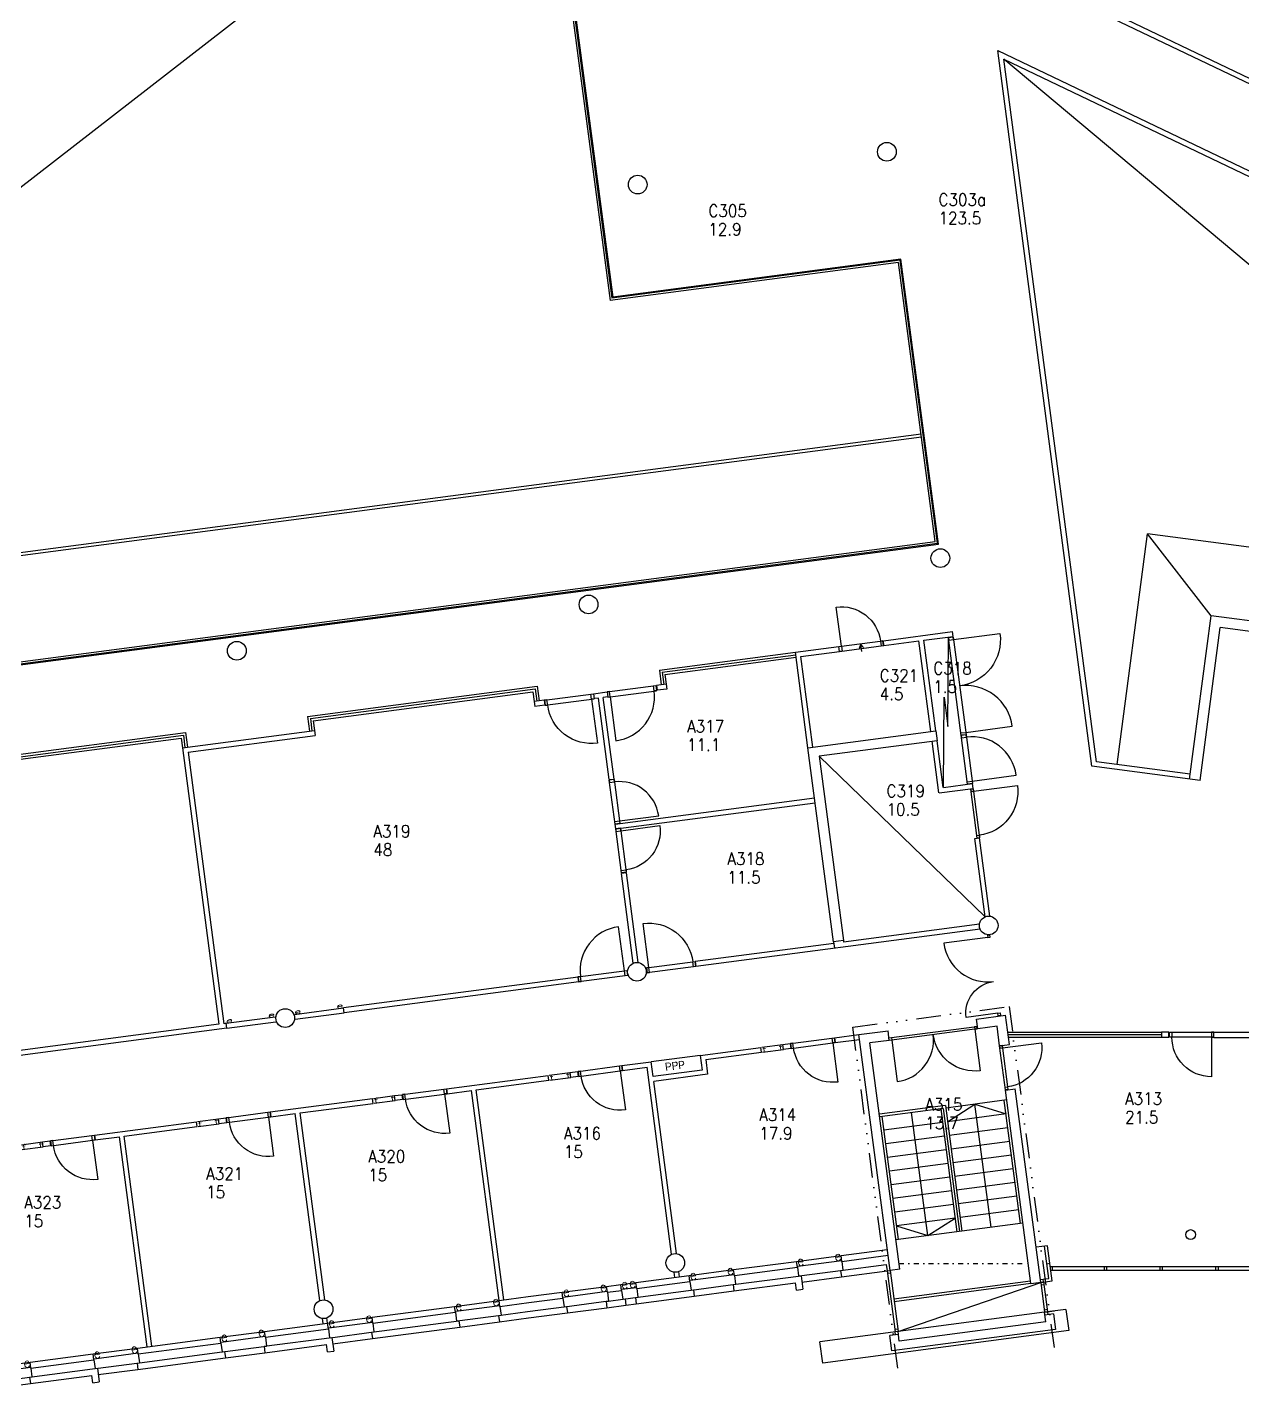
# Model space of a CAD drawing. Extents: x 9164 to 122974, y 9874 to 72490.
# Drawn here: x 71282 to 95950, y 20202 to 47837 of the extents above; entities that cross this region are included whole.
import ezdxf
from ezdxf.enums import TextEntityAlignment as Align

# ---------------------------------------------------------------- set-up
doc = ezdxf.new("R2010")
doc.units = 0
doc.header["$LTSCALE"] = 100
doc.header["$MEASUREMENT"] = 0
doc.linetypes.add('PALOALUE', pattern=[13, 5, -2, 0, -2, 0, -2, 0, -2])
doc.linetypes.add('PKL', pattern=[3, 1, -1, 0, -1])
for name, color, linetype in [('ART1100T0', 7, 'CONTINUOUS'), ('ART1100T3', 7, 'CONTINUOUS'), ('ART1100TB', 7, 'CONTINUOUS'), ('M00402', 7, 'CONTINUOUS'), ('M06001', 7, 'CONTINUOUS'), ('M06037', 8, 'CONTINUOUS'), ('M06041', 8, 'CONTINUOUS'), ('M06051', 3, 'CONTINUOUS'), ('PALOOS', 1, 'PALOALUE')]:
    doc.layers.add(name, color=color, linetype=linetype)
doc.styles.add('S', font='ROMANS.shx', dxfattribs={"width": 0.8})
doc.styles.get("Standard").update_dxf_attribs({"font": 'simplex.shx'})

# ---------------------------------------------------------------- blocks, each defined once
blk = doc.blocks.new('AIOA_IKK-C')
at = {"layer": 'M06041', "linetype": 'ByBlock'}
for p, q in [((0, 0), (1000, 0)), ((0, -100), (1000, -100))]:
    blk.add_line(p, q, dxfattribs=at)
at = {"layer": 'M06041', "flags": 8}
blk.add_attdef('E', (0, 0), '', height=100, dxfattribs=at)
blk.add_attdef('E', text='', height=100, dxfattribs=at).set_placement((500, 0), align=Align.CENTER)
blk.add_attdef('E', text='', height=100, dxfattribs=at).set_placement((1000, 0), align=Align.RIGHT)
at = {"layer": 'M06051', "width": 0.9, "flags": 8}
for p in [(50, 0), (950, 0)]:
    blk.add_attdef('SARANA', text='', height=50, dxfattribs=at).set_placement(p, align=Align.MIDDLE)
at = {"layer": 'M06051', "width": 0.9}
for tag, p, flags in [('IKKKDI', (50, -700), 8), ('IKKNRO', (50, -850), 8), ('IKKYLE', (50, -1000), 9)]:
    blk.add_attdef(tag, p, '', height=125, dxfattribs=dict(at, flags=flags))
blk = doc.blocks.new('AIOA_IKK-B')
at = {"layer": 'M06041', "linetype": 'ByBlock'}
for p, q in [((0, 100), (1000, 100)), ((0, 0), (1000, 0))]:
    blk.add_line(p, q, dxfattribs=at)
at = {"layer": 'M06041', "flags": 8}
blk.add_attdef('F', (0, 0), '', height=100, dxfattribs=at)
blk.add_attdef('F', text='', height=100, dxfattribs=at).set_placement((500, 0), align=Align.CENTER)
blk.add_attdef('F', text='', height=100, dxfattribs=at).set_placement((1000, 0), align=Align.RIGHT)
at = {"layer": 'M06051', "width": 0.9}
for tag, p, flags in [('IKKYLE', (50, 875), 9), ('IKKNRO', (50, 725), 8), ('IKKKDI', (50, 575), 8)]:
    blk.add_attdef(tag, p, '', height=125, dxfattribs=dict(at, flags=flags))
at = {"layer": 'M06051', "width": 0.9, "flags": 8}
for p in [(50, 0), (950, 0)]:
    blk.add_attdef('SARANA', text='', height=50, dxfattribs=at).set_placement(p, align=Align.MIDDLE)
blk = doc.blocks.new('AIOA_HUONE')
at = {"layer": 'ART1100T0', "width": 0.9}
blk.add_attdef('HNENUM', (56, 73), '', height=250, dxfattribs=at)
at = {"layer": 'ART1100T3', "width": 0.9}
blk.add_attdef('HNEALA', (56, -302), '', height=250, dxfattribs=at)

msp = doc.modelspace()

# ---------------------------------------------------------------- linework, layer by layer
at = {"layer": 'M00402'}
for p, q in [((56217, 32991), (81692, 52780)), ((106307, 34441), (91102, 47192)), ((87351, 33041), (90720, 29780)), ((84938, 26968), (83947, 26838)), ((88954, 21365), (91849, 22361))]:
    msp.add_line(p, q, dxfattribs=at)
msp.add_lwpolyline([(89875, 32409), (89888, 34236), (89965, 33641), (89981, 35458)], dxfattribs=at)
at = {"layer": 'M06001'}
for p, q in [((88656, 35386), (90060, 35570)), ((88669, 35286), (88656, 35386)), ((88669, 35286), (89379, 35380)), ((89620, 33542), (89379, 35380)), ((89478, 35393), (90073, 35471)), ((89720, 33555), (89478, 35393)), ((90073, 35471), (90060, 35570)), ((86871, 35151), (87754, 35267)), ((87126, 33213), (86871, 35151)), ((86984, 35065), (87767, 35168)), ((87767, 35168), (87754, 35267)), ((87226, 33226), (86984, 35065)), ((82772, 34308), (83049, 34345)), ((83049, 34345), (83063, 34246)), ((84249, 34503), (84051, 34477)), ((84051, 34477), (84064, 34378)), ((84262, 34404), (84064, 34378)), ((84249, 34503), (84262, 34404)), ((81771, 34177), (81572, 34150)), ((81572, 34150), (81585, 34051)), ((81784, 34077), (81585, 34051)), ((81771, 34177), (81784, 34077)), ((82874, 34221), (82785, 34209)), ((83092, 32565), (82874, 34221)), ((83063, 34246), (82973, 34234)), ((83191, 32578), (82973, 34234)), ((74434, 33211), (77111, 33563)), ((74546, 33125), (77124, 33464)), ((77111, 33563), (77124, 33464)), ((87126, 33213), (89720, 33555)), ((89720, 33555), (89746, 33356)), ((74434, 33211), (75173, 27599)), ((87645, 29271), (87126, 33213)), ((89746, 33356), (87351, 33041)), ((89785, 32296), (89647, 33343)), ((89871, 32408), (89746, 33356)), ((74546, 33125), (75272, 27612)), ((87351, 33041), (87844, 29297)), ((83092, 32565), (83191, 32578)), ((89789, 32297), (90479, 32387)), ((89875, 32409), (90465, 32487)), ((90479, 32387), (90465, 32487)), ((83211, 31663), (87260, 32196)), ((83224, 31564), (87273, 32097)), ((83224, 31564), (83211, 31663)), ((90511, 31373), (90613, 31387)), ((90721, 29780), (90511, 31373)), ((90820, 29794), (90610, 31386)), ((83442, 30675), (83343, 30662)), ((83582, 28841), (83343, 30662)), ((83682, 28854), (83442, 30675)), ((90606, 29631), (87848, 29268)), ((90619, 29532), (84852, 28773)), ((87844, 29297), (87645, 29271)), ((87844, 29297), (87848, 29268)), ((87649, 29242), (84839, 28872)), ((87645, 29271), (87662, 29142)), ((84852, 28773), (84839, 28872)), ((82460, 28558), (77701, 27932)), ((82473, 28459), (82460, 28558)), ((82473, 28459), (77714, 27833)), ((77714, 27833), (77701, 27932)), ((90545, 27706), (91135, 27784)), ((90571, 27508), (90545, 27706)), ((91213, 27189), (91135, 27784)), ((75173, 27599), (70562, 26992)), ((75334, 27519), (70575, 26893)), ((75321, 27619), (75272, 27612)), ((75334, 27519), (75321, 27619)), ((87665, 27327), (88161, 27393)), ((88161, 27393), (88751, 27470)), ((88791, 22604), (88161, 27393)), ((88777, 27272), (88751, 27470)), ((90963, 27560), (90571, 27508)), ((91015, 27163), (90963, 27560)), ((95362, 27441), (98832, 27441)), ((95362, 27331), (95362, 27441)), ((84938, 26968), (86168, 27130)), ((86181, 27031), (86168, 27130)), ((87678, 27228), (87665, 27327)), ((87678, 27228), (88174, 27293)), ((88777, 27272), (88385, 27220)), ((88989, 22630), (88385, 27220)), ((91015, 27163), (91213, 27189)), ((95362, 27331), (96502, 27331)), ((83352, 26760), (83947, 26838)), ((83986, 26540), (83947, 26838)), ((84938, 26968), (84978, 26671)), ((85051, 26882), (86181, 27031)), ((85051, 26882), (85090, 26585)), ((79788, 26290), (81855, 26562)), ((81868, 26463), (81855, 26562)), ((83365, 26660), (83352, 26760)), ((83365, 26660), (83861, 26726)), ((84360, 22932), (83861, 26726)), ((84978, 26671), (83986, 26540)), ((85090, 26585), (83999, 26441)), ((79801, 26191), (79788, 26290)), ((79801, 26191), (80297, 26256)), ((80858, 21993), (80297, 26256)), ((80396, 26269), (81868, 26463)), ((80957, 22006), (80396, 26269)), ((84460, 22945), (83999, 26441)), ((91134, 26261), (91332, 26287)), ((91651, 22335), (91134, 26261)), ((91849, 22361), (91332, 26287)), ((76214, 25820), (78291, 26093)), ((76822, 25799), (78304, 25994)), ((78304, 25994), (78291, 26093)), ((76227, 25721), (76214, 25820)), ((76227, 25721), (76723, 25786)), ((77222, 21992), (76723, 25786)), ((77321, 22005), (76822, 25799)), ((72645, 25350), (74717, 25623)), ((73252, 25329), (74730, 25523)), ((74730, 25523), (74717, 25623)), ((72658, 25251), (72645, 25350)), ((72658, 25251), (73153, 25316)), ((73715, 21053), (73153, 25316)), ((73814, 21066), (73252, 25329)), ((87798, 22907), (88735, 23030)), ((91988, 23105), (91755, 23075)), ((92015, 22443), (91929, 23098)), ((92082, 22392), (91988, 23105)), ((85617, 22620), (86896, 22788)), ((85633, 22501), (86912, 22669)), ((86912, 22669), (86896, 22788)), ((86912, 22669), (86935, 22491)), ((87788, 22603), (88715, 22725)), ((87814, 22788), (87798, 22907)), ((87814, 22788), (88751, 22911)), ((87814, 22788), (87837, 22609)), ((88715, 22725), (88732, 22596)), ((92036, 22741), (91977, 22733)), ((83634, 22359), (84715, 22501)), ((84427, 22463), (84413, 22568)), ((84516, 22475), (84503, 22579)), ((84730, 22382), (84715, 22501)), ((85606, 22316), (86985, 22497)), ((85633, 22501), (85617, 22620)), ((85633, 22501), (85656, 22322)), ((86985, 22497), (87021, 22220)), ((87788, 22603), (87805, 22474)), ((87805, 22474), (88732, 22596)), ((88732, 22596), (88791, 22604)), ((88989, 22630), (88791, 22604)), ((91841, 22420), (92015, 22443)), ((91849, 22361), (92082, 22392)), ((91908, 22369), (91901, 22428)), ((81448, 22071), (82137, 22162)), ((82153, 22043), (82137, 22162)), ((83039, 22280), (83327, 22318)), ((83055, 22161), (83039, 22280)), ((83055, 22161), (83342, 22199)), ((83055, 22161), (83078, 21983)), ((83342, 22199), (83327, 22318)), ((83342, 22199), (83366, 22021)), ((83624, 22055), (84803, 22210)), ((83650, 22240), (83634, 22359)), ((83650, 22240), (84730, 22382)), ((83650, 22240), (83673, 22061)), ((84730, 22382), (84754, 22203)), ((84803, 22210), (84820, 22081)), ((85606, 22316), (85623, 22187)), ((85623, 22187), (86873, 22351)), ((86892, 22203), (86873, 22351)), ((86892, 22203), (87021, 22220)), ((91651, 22335), (91908, 22369)), ((78280, 21654), (79956, 21874)), ((79971, 21755), (79956, 21874)), ((80858, 21993), (81448, 22071)), ((80874, 21874), (80858, 21993)), ((80874, 21874), (81464, 21952)), ((80874, 21874), (80897, 21696)), ((81437, 21767), (82226, 21871)), ((81464, 21952), (82153, 22043)), ((82153, 22043), (82176, 21864)), ((82226, 21871), (82243, 21742)), ((83029, 21976), (83415, 22027)), ((83029, 21976), (83046, 21847)), ((83046, 21847), (83432, 21898)), ((83415, 22027), (83432, 21898)), ((83624, 22055), (83641, 21926)), ((83641, 21926), (84820, 22081)), ((77289, 21523), (77275, 21628)), ((77378, 21535), (77364, 21640)), ((78270, 21350), (80044, 21583)), ((78296, 21535), (78280, 21654)), ((78296, 21535), (79971, 21755)), ((79971, 21755), (79995, 21577)), ((80044, 21583), (80061, 21455)), ((80848, 21689), (81437, 21767)), ((80848, 21689), (80865, 21560)), ((80865, 21560), (81454, 21638)), ((81454, 21638), (82243, 21742)), ((91929, 21756), (88954, 21365)), ((91955, 21558), (88980, 21166)), ((92360, 21813), (91929, 21756)), ((91929, 21756), (92127, 21782)), ((91955, 21558), (91929, 21756)), ((92110, 21720), (91936, 21697)), ((91988, 21764), (91996, 21704)), ((92110, 21720), (92151, 21407)), ((92360, 21813), (92417, 21382)), ((76099, 21367), (77378, 21535)), ((76115, 21248), (76099, 21367)), ((76115, 21248), (77394, 21416)), ((77394, 21416), (77378, 21535)), ((77394, 21416), (77417, 21238)), ((78270, 21350), (78287, 21221)), ((78287, 21221), (80061, 21455)), ((78296, 21535), (78319, 21356)), ((88954, 21365), (87368, 21156)), ((92417, 21382), (87425, 20724)), ((88962, 21305), (88789, 21282)), ((88830, 20970), (88789, 21282)), ((92151, 21407), (88830, 20970)), ((88903, 21297), (88895, 21357)), ((88980, 21166), (88954, 21365)), ((73521, 21027), (75197, 21248)), ((73537, 20908), (73521, 21027)), ((73537, 20908), (75212, 21129)), ((75212, 21129), (75197, 21248)), ((75212, 21129), (75236, 20950)), ((76089, 21063), (77467, 21244)), ((76089, 21063), (76106, 20934)), ((76106, 20934), (77355, 21098)), ((76115, 21248), (76138, 21069)), ((77374, 20950), (77355, 21098)), ((77467, 21244), (77503, 20967)), ((87425, 20724), (87368, 21156)), ((71340, 20740), (72619, 20909)), ((71356, 20621), (71340, 20740)), ((71356, 20621), (72635, 20790)), ((72635, 20790), (72619, 20909)), ((72635, 20790), (72658, 20611)), ((73511, 20723), (75286, 20957)), ((73528, 20594), (75303, 20828)), ((73537, 20908), (73560, 20730)), ((75286, 20957), (75303, 20828)), ((77374, 20950), (77503, 20967)), ((71330, 20436), (72708, 20618)), ((71347, 20307), (72596, 20472)), ((71356, 20621), (71379, 20443)), ((72615, 20323), (72596, 20472)), ((72708, 20618), (72744, 20340)), ((73511, 20723), (73528, 20594)), ((71330, 20436), (71347, 20307)), ((72615, 20323), (72744, 20340))]:
    msp.add_line(p, q, dxfattribs=at)
for centre, radius in [((88727, 45309), 190), ((83671, 44643), 190), ((89813, 37061), 190), ((82674, 36121), 190), ((75536, 35181), 190), ((90794, 29605), 190), ((83656, 28665), 190), ((76518, 27726), 190), ((94892, 23331), 100), ((84434, 22756), 190), ((77296, 21817), 190)]:
    msp.add_circle(centre, radius, dxfattribs=at)
at = {"layer": 'M06037'}
for p, q in [((81732, 52780), (83113, 42291)), ((81772, 52780), (83147, 42335)), ((81792, 52780), (83165, 42358)), ((90729, 49255), (103028, 43363)), ((90821, 49322), (103013, 43482)), ((92890, 32838), (90978, 47362)), ((90978, 47362), (103278, 41470)), ((92979, 32927), (91102, 47192)), ((91102, 47192), (103293, 41351)), ((89014, 43128), (83165, 42358)), ((89775, 37348), (89014, 43128)), ((88962, 43061), (83113, 42291)), ((88997, 43106), (83147, 42335)), ((89708, 37400), (88962, 43061)), ((89753, 37366), (88997, 43106)), ((55930, 35172), (89421, 39581)), ((55937, 35113), (89428, 39522)), ((56165, 32924), (89775, 37348)), ((56182, 32946), (89753, 37366)), ((56217, 32991), (89708, 37400)), ((93398, 32872), (94014, 37553)), ((96076, 37282), (94014, 37553)), ((95307, 35889), (94014, 37553)), ((94871, 32577), (95307, 35889)), ((106307, 34441), (95307, 35889)), ((95082, 32550), (95491, 35650)), ((106279, 34229), (95491, 35650)), ((94884, 32677), (92979, 32927)), ((95082, 32550), (92890, 32838)), ((91160, 26063), (89921, 25900)), ((90844, 23479), (90515, 25978)), ((91439, 23558), (91110, 26056)), ((89914, 25949), (88576, 25773)), ((89871, 25893), (88582, 25723)), ((88961, 23231), (88632, 25730)), ((89556, 23310), (89227, 25808)), ((89821, 25886), (90150, 23388)), ((89871, 25893), (90200, 23395)), ((89914, 25949), (90250, 23401)), ((91147, 25779), (89957, 25622)), ((89858, 25609), (88668, 25452)), ((91183, 25501), (89994, 25344)), ((89895, 25331), (88705, 25175)), ((91220, 25223), (90030, 25067)), ((89931, 25054), (88741, 24897)), ((91257, 24946), (90067, 24789)), ((89968, 24776), (88778, 24619)), ((91293, 24668), (90103, 24511)), ((90004, 24498), (88814, 24342)), ((91330, 24391), (90140, 24234)), ((90041, 24221), (88851, 24064)), ((91366, 24113), (90176, 23956)), ((90077, 23943), (88888, 23787)), ((91403, 23835), (90213, 23679)), ((91489, 23564), (88911, 23225)), ((90114, 23666), (88924, 23509)), ((91644, 22384), (88868, 22019)), ((91651, 22335), (88875, 21969))]:
    msp.add_line(p, q, dxfattribs=at)
for points in [[(89957, 25622), (90515, 25978), (91147, 25779)], [(88924, 23509), (89556, 23310), (90114, 23666)]]:
    msp.add_lwpolyline(points, dxfattribs=at)
at = {"layer": 'M06041'}
for p, q in [((84111, 34787), (86871, 35151)), ((84167, 34744), (86878, 35101)), ((84223, 34701), (86884, 35052)), ((84111, 34787), (84150, 34490)), ((84167, 34744), (84200, 34496)), ((84223, 34701), (84249, 34503)), ((76972, 33847), (81632, 34461)), ((77029, 33804), (81589, 34405)), ((77085, 33761), (81546, 34349)), ((81546, 34349), (81572, 34150)), ((81589, 34405), (81622, 34157)), ((81632, 34461), (81671, 34163)), ((76972, 33847), (77012, 33550)), ((77029, 33804), (77061, 33557)), ((77085, 33761), (77111, 33563)), ((69834, 32908), (74494, 33521)), ((69890, 32865), (74451, 33465)), ((74451, 33465), (74483, 33217)), ((74494, 33521), (74533, 33224)), ((69946, 32822), (74408, 33409)), ((74408, 33409), (74434, 33211)), ((91180, 27441), (94302, 27441)), ((91187, 27391), (94302, 27391)), ((91193, 27341), (94302, 27341)), ((86896, 22788), (87798, 22907)), ((92044, 22681), (110592, 22681)), ((92086, 22611), (92086, 22681)), ((93143, 22611), (93143, 22681)), ((93193, 22611), (93193, 22681)), ((94274, 22611), (94274, 22681)), ((94324, 22611), (94324, 22681)), ((95406, 22611), (95406, 22681)), ((95456, 22611), (95456, 22681)), ((84715, 22501), (85617, 22620)), ((87002, 22368), (87805, 22474)), ((88732, 22596), (88895, 21357)), ((88738, 22546), (88798, 22554)), ((88791, 22604), (88954, 21365)), ((92053, 22611), (110592, 22611)), ((82137, 22162), (83039, 22280)), ((83327, 22318), (83634, 22359)), ((84820, 22081), (85623, 22187)), ((91849, 22361), (91929, 21756)), ((91856, 22311), (91915, 22319)), ((91908, 22369), (91988, 21764)), ((79956, 21874), (80858, 21993)), ((82243, 21742), (83046, 21847)), ((83432, 21898), (83641, 21926)), ((77378, 21535), (78280, 21654)), ((80061, 21455), (80865, 21560)), ((91922, 21806), (91982, 21814)), ((75197, 21248), (76099, 21367)), ((88948, 21414), (88888, 21406)), ((72619, 20909), (73521, 21027)), ((77484, 21115), (78287, 21221)), ((70438, 20621), (71340, 20740)), ((75303, 20828), (76106, 20934)), ((72725, 20489), (73528, 20594)), ((70544, 20202), (71347, 20307))]:
    msp.add_line(p, q, dxfattribs=at)
at = {"layer": 'M06041', "linetype": 'PKL'}
msp.add_line((88975, 22741), (91597, 22741), dxfattribs=at)
at = {"layer": 'M06051', "linetype": 'ByBlock'}
for p, q in [((87754, 35267), (88646, 35384)), ((90236, 33462), (89975, 35445)), ((90074, 35458), (90335, 33475)), ((87767, 35168), (88659, 35285)), ((81780, 34178), (82772, 34308)), ((82722, 34302), (82772, 34308)), ((82736, 34198), (82722, 34302)), ((82772, 34308), (82786, 34204)), ((83049, 34345), (84041, 34475)), ((83099, 34351), (83049, 34345)), ((83049, 34345), (83063, 34241)), ((83063, 34241), (84055, 34371)), ((83113, 34247), (83099, 34351)), ((83991, 34469), (84041, 34475)), ((84005, 34365), (83991, 34469)), ((84055, 34371), (84005, 34365)), ((84041, 34475), (84055, 34371)), ((81830, 34184), (81780, 34178)), ((81780, 34178), (81794, 34074)), ((81794, 34074), (82786, 34204)), ((81794, 34074), (81844, 34080)), ((81844, 34080), (81830, 34184)), ((82786, 34204), (82736, 34198)), ((83063, 34241), (83113, 34247)), ((90366, 32474), (90236, 33465)), ((90335, 33478), (90465, 32487)), ((83211, 31663), (83093, 32555)), ((83192, 32568), (83310, 31676)), ((90480, 32378), (90430, 32371)), ((90561, 31380), (90430, 32371)), ((90430, 32371), (90437, 32321)), ((90480, 32378), (90610, 31386)), ((90486, 32328), (90480, 32378)), ((90437, 32321), (90486, 32328)), ((83341, 30672), (83224, 31564)), ((83323, 31577), (83440, 30685)), ((90554, 31429), (90604, 31436)), ((90561, 31380), (90554, 31429)), ((90610, 31386), (90561, 31380)), ((90604, 31436), (90610, 31386)), ((90770, 29410), (90819, 29417)), ((90819, 29417), (90770, 29410)), ((90770, 29410), (90776, 29361)), ((90776, 29361), (90826, 29367)), ((90826, 29367), (90819, 29417)), ((83847, 28746), (84839, 28877)), ((83897, 28753), (83847, 28746)), ((83847, 28746), (83861, 28642)), ((84852, 28773), (83861, 28642)), ((83910, 28649), (83897, 28753)), ((84789, 28870), (84839, 28877)), ((84803, 28766), (84789, 28870)), ((84852, 28773), (84803, 28766)), ((84839, 28877), (84852, 28773)), ((82459, 28563), (83451, 28694)), ((82509, 28570), (82459, 28563)), ((82459, 28563), (82473, 28459)), ((83464, 28590), (82473, 28459)), ((82473, 28459), (82522, 28466)), ((82522, 28466), (82509, 28570)), ((83401, 28687), (83451, 28694)), ((83415, 28583), (83401, 28687)), ((83464, 28590), (83415, 28583)), ((83451, 28694), (83464, 28590)), ((83861, 28642), (83910, 28649)), ((90978, 27824), (91028, 27831)), ((90985, 27774), (90978, 27824)), ((90985, 27774), (91035, 27781)), ((91035, 27781), (90985, 27774)), ((91028, 27831), (91035, 27781)), ((88770, 27322), (90555, 27556)), ((90561, 27507), (88777, 27272)), ((90555, 27556), (90505, 27550)), ((90505, 27550), (90512, 27500)), ((90512, 27500), (90561, 27507)), ((90561, 27507), (90555, 27556)), ((94462, 27441), (95362, 27441)), ((94462, 27441), (94512, 27441)), ((94462, 27336), (94462, 27441)), ((94512, 27441), (94512, 27336)), ((95362, 27441), (95312, 27441)), ((95312, 27441), (95312, 27336)), ((95362, 27336), (95362, 27441)), ((86773, 27210), (87665, 27327)), ((86786, 27111), (87678, 27228)), ((88770, 27322), (88820, 27328)), ((88777, 27272), (88770, 27322)), ((88826, 27278), (88777, 27272)), ((88820, 27328), (88826, 27278)), ((91065, 27170), (91016, 27163)), ((91133, 26271), (91016, 27163)), ((91016, 27163), (91022, 27114)), ((91022, 27114), (91072, 27120)), ((91065, 27170), (91182, 26277)), ((91072, 27120), (91065, 27170)), ((95362, 27336), (94462, 27336)), ((94512, 27336), (94462, 27336)), ((95312, 27336), (95362, 27336)), ((82460, 26642), (83352, 26760)), ((82473, 26543), (83365, 26660)), ((78896, 26173), (79788, 26290)), ((91126, 26320), (91176, 26327)), ((91133, 26271), (91126, 26320)), ((91182, 26277), (91133, 26271)), ((91176, 26327), (91182, 26277)), ((78909, 26074), (79801, 26191)), ((75321, 25702), (76214, 25820)), ((75335, 25603), (76227, 25721)), ((71752, 25232), (72645, 25350)), ((71765, 25133), (72658, 25251))]:
    msp.add_line(p, q, dxfattribs=at)
at = {"layer": 'M06051'}
for p, q in [((88171, 35237), (88202, 35309)), ((88221, 35164), (88202, 35309)), ((88202, 35309), (88251, 35248)), ((94452, 27441), (94302, 27441)), ((94302, 27441), (94302, 27341)), ((94452, 27341), (94452, 27441)), ((86614, 27189), (86763, 27209)), ((86627, 27090), (86614, 27189)), ((86776, 27109), (86627, 27090)), ((86763, 27209), (86776, 27109)), ((94302, 27341), (94452, 27341)), ((94302, 27341), (94302, 27341)), ((82301, 26621), (82450, 26641)), ((82314, 26522), (82301, 26621)), ((82463, 26542), (82314, 26522)), ((82450, 26641), (82463, 26542)), ((78737, 26152), (78886, 26171)), ((78750, 26053), (78737, 26152)), ((78899, 26072), (78750, 26053)), ((78886, 26171), (78899, 26072)), ((75163, 25681), (75312, 25701)), ((75176, 25582), (75163, 25681)), ((75325, 25602), (75176, 25582)), ((75312, 25701), (75325, 25602)), ((71594, 25211), (71742, 25231)), ((71607, 25112), (71594, 25211)), ((71742, 25231), (71755, 25132)), ((71755, 25132), (71607, 25112))]:
    msp.add_line(p, q, dxfattribs=at)
at = {"layer": 'M06051', "linetype": 'ByBlock'}
for points in [[(87804, 35273), (87699, 36067, -0.414214), (88597, 35378, -0.671351)], [(90081, 35408), (91023, 35532, -0.414214), (90205, 34467, -0.671351)], [(83113, 34247), (83230, 33355, 0.414214), (84005, 34365, 0.671351)], [(90329, 33525), (91271, 33649, 0.414214), (90205, 34467, 0.671351)], [(82736, 34198), (82853, 33305, -0.414214), (81844, 34080, -0.671351)], [(90459, 32536), (91351, 32654, 0.414214), (90341, 33428, 0.671351)], [(83303, 31726), (84097, 31830, 0.414214), (83199, 32519, 0.671351)], [(90486, 32328), (91379, 32445, -0.414214), (90604, 31436, -0.671351)], [(83330, 31527), (84123, 31632, -0.414214), (83434, 30734, -0.671351)], [(83401, 28687), (83283, 29580, 0.414214), (82509, 28570, 0.671351)], [(83897, 28753), (83779, 29645, -0.414214), (84789, 28870, -0.671351)], [(90776, 29361), (89884, 29243, 0.414214), (90894, 28468, 0.671351)], [(90978, 27824), (90334, 27739, -0.414214), (90894, 28468, -0.671351)], [(88826, 27278), (88937, 26436, 0.414214), (89669, 27389, 0.671351)], [(90512, 27500), (90623, 26658, -0.414214), (89669, 27389, -0.671351)], [(87628, 27222), (87733, 26428, -0.414214), (86835, 27117, -0.671351)], [(91072, 27120), (91865, 27224, -0.414214), (91176, 26327, -0.671351)], [(95312, 27336), (95312, 26536, -0.414214), (94512, 27336, -0.671351)], [(83316, 26654), (83420, 25861, -0.414214), (82522, 26549, -0.671351)], [(79751, 26185), (79856, 25391, -0.414214), (78958, 26080, -0.671351)], [(76177, 25714), (76282, 24921, -0.414214), (75384, 25610, -0.671351)], [(72608, 25244), (72712, 24451, -0.414214), (71815, 25140, -0.671351)]]:
    msp.add_lwpolyline(points, format="xyb", dxfattribs=at)
for points in [[(88646, 35384), (88597, 35378), (88610, 35279), (88659, 35285)], [(89975, 35445), (89982, 35395), (90081, 35408), (90074, 35458)], [(87754, 35267), (87804, 35273), (87817, 35174), (87767, 35168)], [(90236, 33462), (90230, 33512), (90329, 33525), (90335, 33475)], [(90236, 33465), (90242, 33415), (90341, 33428), (90335, 33478)], [(83093, 32555), (83100, 32506), (83199, 32519), (83192, 32568)], [(90366, 32474), (90360, 32523), (90459, 32536), (90465, 32487)], [(83211, 31663), (83204, 31713), (83303, 31726), (83310, 31676)], [(83224, 31564), (83230, 31514), (83330, 31527), (83323, 31577)], [(83341, 30672), (83335, 30721), (83434, 30734), (83440, 30685)], [(86786, 27111), (86835, 27117), (86822, 27216), (86773, 27210)], [(87678, 27228), (87628, 27222), (87615, 27321), (87665, 27327)], [(82473, 26543), (82522, 26549), (82509, 26649), (82460, 26642)], [(83365, 26660), (83316, 26654), (83303, 26753), (83352, 26760)], [(79801, 26191), (79751, 26185), (79738, 26284), (79788, 26290)], [(78909, 26074), (78958, 26080), (78945, 26179), (78896, 26173)], [(75335, 25603), (75384, 25610), (75371, 25709), (75321, 25702)], [(76227, 25721), (76177, 25714), (76164, 25813), (76214, 25820)], [(71765, 25133), (71815, 25140), (71802, 25239), (71752, 25232)], [(72658, 25251), (72608, 25244), (72595, 25343), (72645, 25350)]]:
    msp.add_lwpolyline(points, close=True, dxfattribs=at)
at = {"layer": 'PALOOS', "linetype": 'PALOALUE'}
msp.add_lwpolyline([(88948, 20621), (88037, 27541), (91209, 27959), (92120, 21039)], dxfattribs=at)

# ---------------------------------------------------------------- block references
at = {"layer": 'ART1100TB'}
for p, values in [((85049, 43913), {'HNENUM': 'C305', 'HNEALA': '12.9'}), ((89719, 44139), {'HNENUM': 'C303a', 'HNEALA': '123.5'}), ((89613, 34629), {'HNENUM': 'C318', 'HNEALA': '1.5'}), ((88527, 34480), {'HNENUM': 'C321', 'HNEALA': '4.5'}), ((84617, 33449), {'HNENUM': 'A317', 'HNEALA': '11.1'}), ((88664, 32136), {'HNENUM': 'C319', 'HNEALA': '10.5'}), ((78251, 31320), {'HNENUM': 'A319', 'HNEALA': '48'}), ((85435, 30760), {'HNENUM': 'A318', 'HNEALA': '11.5'}), ((89453, 25775), {'HNENUM': 'A315', 'HNEALA': '13.7'}), ((93506, 25891), {'HNENUM': 'A313', 'HNEALA': '21.5'}), ((86081, 25564), {'HNENUM': 'A314', 'HNEALA': '17.9'}), ((82117, 25189), {'HNENUM': 'A316', 'HNEALA': '15'}), ((78146, 24720), {'HNENUM': 'A320', 'HNEALA': '15'}), ((74858, 24370), {'HNENUM': 'A321', 'HNEALA': '15'}), ((71166, 23786), {'HNENUM': 'A323', 'HNEALA': '15'})]:
    msp.add_blockref('AIOA_HUONE', p, dxfattribs=at).add_auto_attribs(values)
at = {"layer": 'M06041'}
ref = msp.add_blockref('AIOA_IKK-C', (76709, 27801), dxfattribs=dict(at, rotation=7.499999999999999))
ref.add_attrib('E', 'e', dxfattribs={"height": 100, "rotation": 7.5, "width": 1.8, "flags": 2}).set_placement((77701, 27932), align=Align.RIGHT)
ref.add_attrib('E', 'e', (76709, 27801), dxfattribs={"height": 100, "rotation": 7.5, "width": 1.8, "flags": 2})
ref.add_attrib('E', 'e', dxfattribs={"height": 0.18, "rotation": 7.5, "width": 2.7, "flags": 2}).set_placement((77701, 27932), align=Align.CENTER)
ref = msp.add_blockref('AIOA_IKK-C', (75321, 27619), dxfattribs=dict(at, rotation=7.499999999999999))
ref.add_attrib('E', 'e', dxfattribs={"height": 100, "rotation": 7.5, "width": 1.8, "flags": 2}).set_placement((76313, 27749), align=Align.RIGHT)
ref.add_attrib('E', 'e', (75321, 27619), dxfattribs={"height": 100, "rotation": 7.5, "width": 1.8, "flags": 2})
ref.add_attrib('E', 'e', dxfattribs={"height": 0.18, "rotation": 7.5, "width": 2.7, "flags": 2}).set_placement((76313, 27749), align=Align.CENTER)
ref = msp.add_blockref('AIOA_IKK-B', (86201, 27034), dxfattribs=dict(at, xscale=0.43, zscale=0.43, rotation=7.499999999999999))
ref.add_attrib('F', 'f', dxfattribs={"height": 100, "rotation": 7.5, "width": 1.8, "flags": 2}).set_placement((86627, 27090), align=Align.RIGHT)
ref.add_attrib('F', 'f', (86201, 27034), dxfattribs={"height": 100, "rotation": 7.5, "width": 1.8, "flags": 2})
ref.add_attrib('F', 'f', dxfattribs={"height": 0.18, "rotation": 7.5, "width": 2.7, "flags": 2}).set_placement((86627, 27090), align=Align.CENTER)
ref = msp.add_blockref('AIOA_IKK-B', (81888, 26466), dxfattribs=dict(at, xscale=0.43, zscale=0.43, rotation=7.499999999999999))
ref.add_attrib('F', 'f', dxfattribs={"height": 100, "rotation": 7.5, "width": 1.8, "flags": 2}).set_placement((82314, 26522), align=Align.RIGHT)
ref.add_attrib('F', 'f', (81888, 26466), dxfattribs={"height": 100, "rotation": 7.5, "width": 1.8, "flags": 2})
ref.add_attrib('F', 'f', dxfattribs={"height": 0.18, "rotation": 7.5, "width": 2.7, "flags": 2}).set_placement((82314, 26522), align=Align.CENTER)
ref = msp.add_blockref('AIOA_IKK-B', (78324, 25997), dxfattribs=dict(at, xscale=0.43, zscale=0.43, rotation=7.499999999999999))
ref.add_attrib('F', 'f', dxfattribs={"height": 100, "rotation": 7.5, "width": 1.8, "flags": 2}).set_placement((78750, 26053), align=Align.RIGHT)
ref.add_attrib('F', 'f', (78324, 25997), dxfattribs={"height": 100, "rotation": 7.5, "width": 1.8, "flags": 2})
ref.add_attrib('F', 'f', dxfattribs={"height": 0.18, "rotation": 7.5, "width": 2.7, "flags": 2}).set_placement((78750, 26053), align=Align.CENTER)
ref = msp.add_blockref('AIOA_IKK-B', (74750, 25526), dxfattribs=dict(at, xscale=0.43, zscale=0.43, rotation=7.499999999999999))
ref.add_attrib('F', 'f', dxfattribs={"height": 100, "rotation": 7.5, "width": 1.8, "flags": 2}).set_placement((75176, 25582), align=Align.RIGHT)
ref.add_attrib('F', 'f', (74750, 25526), dxfattribs={"height": 100, "rotation": 7.5, "width": 1.8, "flags": 2})
ref.add_attrib('F', 'f', dxfattribs={"height": 0.18, "rotation": 7.5, "width": 2.7, "flags": 2}).set_placement((75176, 25582), align=Align.CENTER)
ref = msp.add_blockref('AIOA_IKK-B', (71180, 25056), dxfattribs=dict(at, xscale=0.43, zscale=0.43, rotation=7.499999999999999))
ref.add_attrib('F', 'f', dxfattribs={"height": 100, "rotation": 7.5, "width": 1.8, "flags": 2}).set_placement((71607, 25112), align=Align.RIGHT)
ref.add_attrib('F', 'f', (71180, 25056), dxfattribs={"height": 100, "rotation": 7.5, "width": 1.8, "flags": 2})
ref.add_attrib('F', 'f', dxfattribs={"height": 0.18, "rotation": 7.5, "width": 2.7, "flags": 2}).set_placement((71607, 25112), align=Align.CENTER)
ref = msp.add_blockref('AIOA_IKK-C', (86919, 22690), dxfattribs=dict(at, xscale=0.9, yscale=2, zscale=0.9, rotation=7.500000000000006))
ref.add_attrib('E', 'e', dxfattribs={"height": 200, "rotation": 7.5, "width": 0.9, "flags": 2}).set_placement((87811, 22808), align=Align.RIGHT)
ref.add_attrib('E', 'e', (86919, 22690), dxfattribs={"height": 200, "rotation": 7.5, "width": 0.9, "flags": 2})
ref.add_attrib('E', 'e', dxfattribs={"height": 0.18, "rotation": 7.5, "width": 1.35, "flags": 2}).set_placement((87811, 22808), align=Align.CENTER)
ref = msp.add_blockref('AIOA_IKK-C', (84738, 22403), dxfattribs=dict(at, xscale=0.9, yscale=2, zscale=0.9, rotation=7.500000000000006))
ref.add_attrib('E', 'e', dxfattribs={"height": 200, "rotation": 7.5, "width": 0.9, "flags": 2}).set_placement((85630, 22521), align=Align.RIGHT)
ref.add_attrib('E', 'e', (84738, 22403), dxfattribs={"height": 200, "rotation": 7.5, "width": 0.9, "flags": 2})
ref.add_attrib('E', 'e', dxfattribs={"height": 0.18, "rotation": 7.5, "width": 1.35, "flags": 2}).set_placement((85630, 22521), align=Align.CENTER)
ref = msp.add_blockref('AIOA_IKK-C', (82160, 22064), dxfattribs=dict(at, xscale=0.9, yscale=2, zscale=0.9, rotation=7.500000000000006))
ref.add_attrib('E', 'e', dxfattribs={"height": 200, "rotation": 7.5, "width": 0.9, "flags": 2}).set_placement((83052, 22181), align=Align.RIGHT)
ref.add_attrib('E', 'e', (82160, 22064), dxfattribs={"height": 200, "rotation": 7.5, "width": 0.9, "flags": 2})
ref.add_attrib('E', 'e', dxfattribs={"height": 0.18, "rotation": 7.5, "width": 1.35, "flags": 2}).set_placement((83052, 22181), align=Align.CENTER)
ref = msp.add_blockref('AIOA_IKK-C', (83347, 22220), dxfattribs=dict(at, xscale=0.3, yscale=2, zscale=0.3, rotation=7.500000000000006))
ref.add_attrib('E', 'e', dxfattribs={"height": 200, "rotation": 7.5, "width": 0.9, "flags": 2}).set_placement((83644, 22259), align=Align.RIGHT)
ref.add_attrib('E', 'e', (83347, 22220), dxfattribs={"height": 200, "rotation": 7.5, "width": 0.9, "flags": 2})
ref.add_attrib('E', 'e', dxfattribs={"height": 0.18, "rotation": 7.5, "width": 1.35, "flags": 2}).set_placement((83644, 22259), align=Align.CENTER)
ref = msp.add_blockref('AIOA_IKK-C', (79979, 21777), dxfattribs=dict(at, xscale=0.9, yscale=2, zscale=0.9, rotation=7.500000000000006))
ref.add_attrib('E', 'e', dxfattribs={"height": 200, "rotation": 7.5, "width": 0.9, "flags": 2}).set_placement((80871, 21894), align=Align.RIGHT)
ref.add_attrib('E', 'e', (79979, 21777), dxfattribs={"height": 200, "rotation": 7.5, "width": 0.9, "flags": 2})
ref.add_attrib('E', 'e', dxfattribs={"height": 0.18, "rotation": 7.5, "width": 1.35, "flags": 2}).set_placement((80871, 21894), align=Align.CENTER)
ref = msp.add_blockref('AIOA_IKK-C', (77401, 21437), dxfattribs=dict(at, xscale=0.9, yscale=2, zscale=0.9, rotation=7.500000000000006))
ref.add_attrib('E', 'e', dxfattribs={"height": 200, "rotation": 7.5, "width": 0.9, "flags": 2}).set_placement((78293, 21555), align=Align.RIGHT)
ref.add_attrib('E', 'e', (77401, 21437), dxfattribs={"height": 200, "rotation": 7.5, "width": 0.9, "flags": 2})
ref.add_attrib('E', 'e', dxfattribs={"height": 0.18, "rotation": 7.5, "width": 1.35, "flags": 2}).set_placement((78293, 21555), align=Align.CENTER)
ref = msp.add_blockref('AIOA_IKK-C', (75220, 21150), dxfattribs=dict(at, xscale=0.9, yscale=2, zscale=0.9, rotation=7.500000000000006))
ref.add_attrib('E', 'e', dxfattribs={"height": 200, "rotation": 7.5, "width": 0.9, "flags": 2}).set_placement((76112, 21268), align=Align.RIGHT)
ref.add_attrib('E', 'e', (75220, 21150), dxfattribs={"height": 200, "rotation": 7.5, "width": 0.9, "flags": 2})
ref.add_attrib('E', 'e', dxfattribs={"height": 0.18, "rotation": 7.5, "width": 1.35, "flags": 2}).set_placement((76112, 21268), align=Align.CENTER)
ref = msp.add_blockref('AIOA_IKK-C', (72642, 20811), dxfattribs=dict(at, xscale=0.9, yscale=2, zscale=0.9, rotation=7.500000000000006))
ref.add_attrib('E', 'e', dxfattribs={"height": 200, "rotation": 7.5, "width": 0.9, "flags": 2}).set_placement((73534, 20928), align=Align.RIGHT)
ref.add_attrib('E', 'e', (72642, 20811), dxfattribs={"height": 200, "rotation": 7.5, "width": 0.9, "flags": 2})
ref.add_attrib('E', 'e', dxfattribs={"height": 0.18, "rotation": 7.5, "width": 1.35, "flags": 2}).set_placement((73534, 20928), align=Align.CENTER)
ref = msp.add_blockref('AIOA_IKK-C', (70461, 20524), dxfattribs=dict(at, xscale=0.9, yscale=2, zscale=0.9, rotation=7.500000000000006))
ref.add_attrib('E', 'e', dxfattribs={"height": 200, "rotation": 7.5, "width": 0.9, "flags": 2}).set_placement((71353, 20641), align=Align.RIGHT)
ref.add_attrib('E', 'e', (70461, 20524), dxfattribs={"height": 200, "rotation": 7.5, "width": 0.9, "flags": 2})
ref.add_attrib('E', 'e', dxfattribs={"height": 0.18, "rotation": 7.5, "width": 1.35, "flags": 2}).set_placement((71353, 20641), align=Align.CENTER)

# ---------------------------------------------------------------- texts
at = {"layer": 'M00402', "style": 'S'}
msp.add_text('PPP', height=150, rotation=7.5, dxfattribs=at).set_placement((84236, 26656))

doc.saveas('drawing.dxf')
